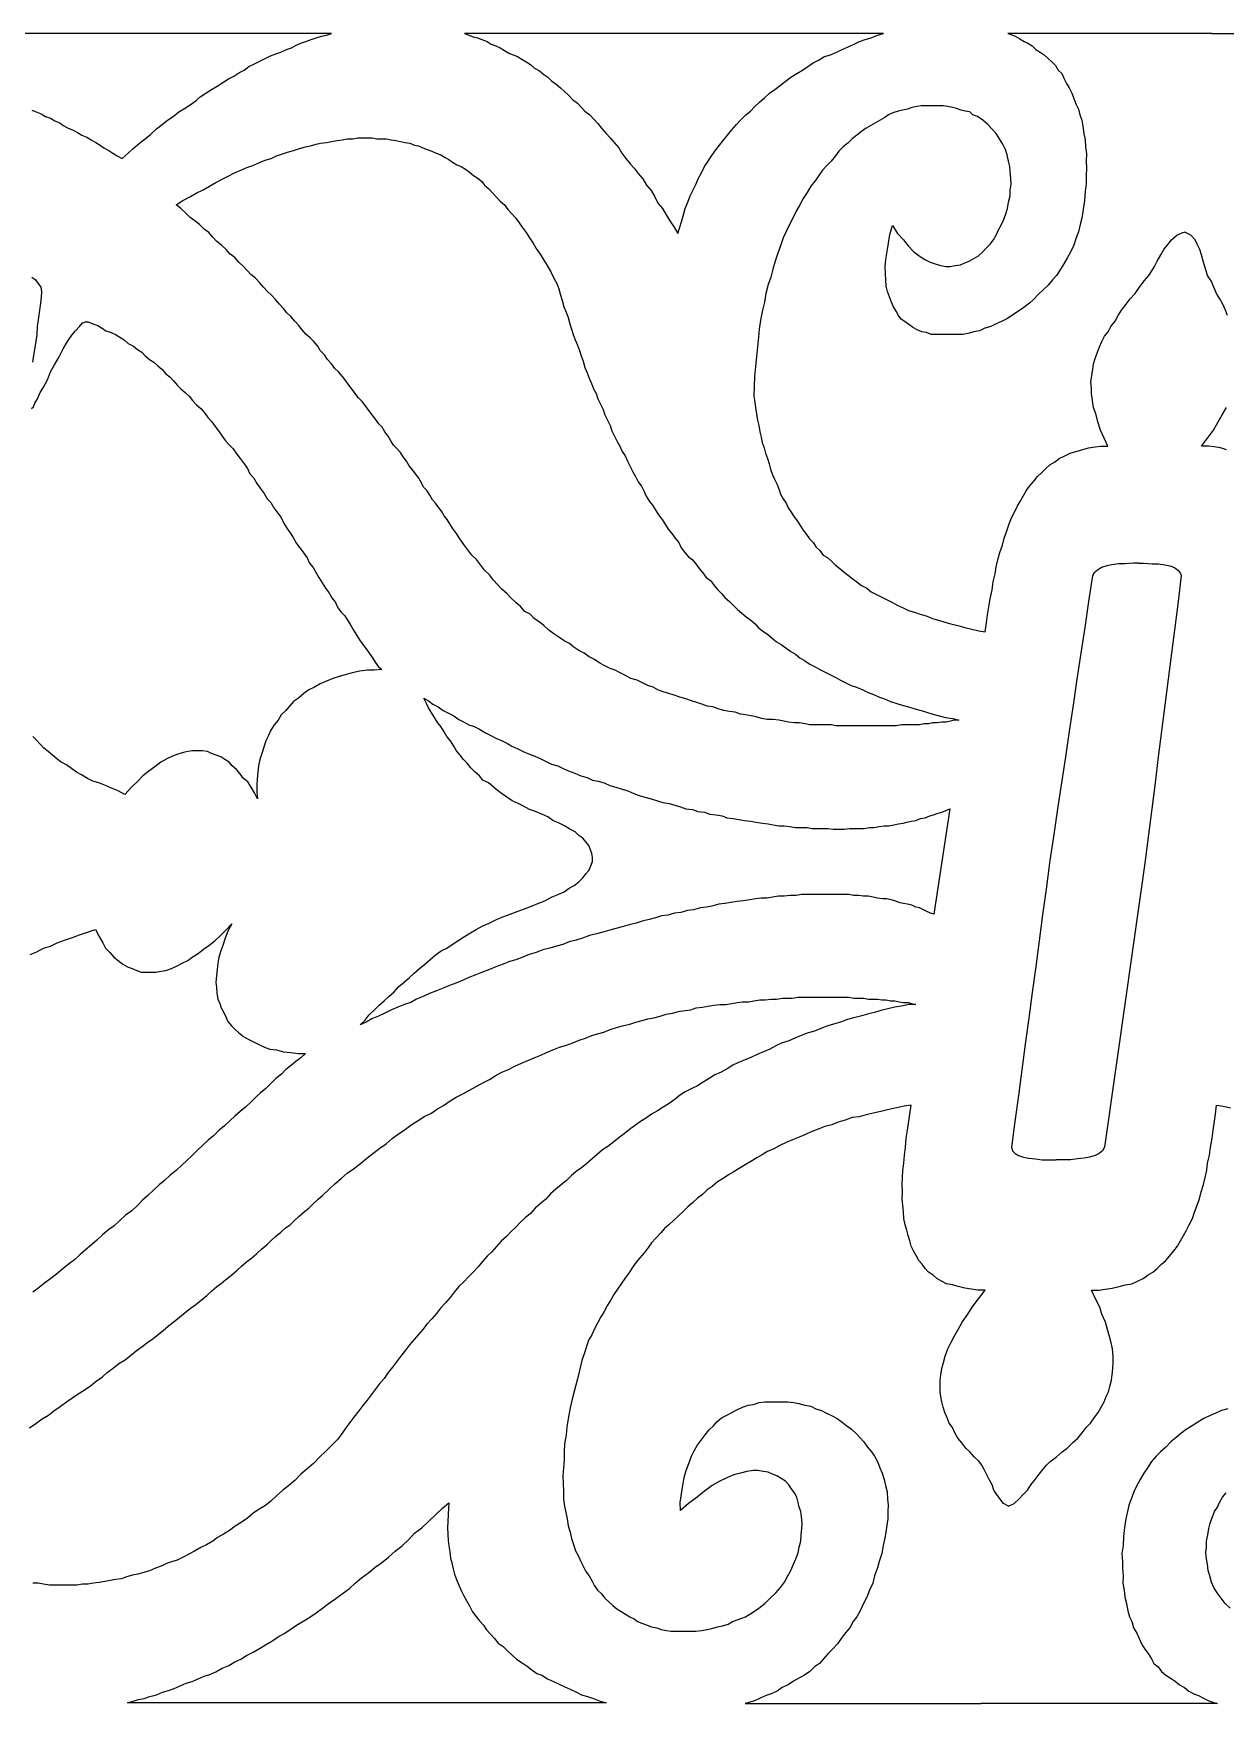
# Model space of a CAD drawing. Extents: x -550 to 550, y -550 to 550.
# Drawn here: x -100.3 to -57.5, y -480 to -420 of the extents above; entities that cross this region are included whole.
import ezdxf

# ---------------------------------------------------------------- set-up
doc = ezdxf.new("R2010")
doc.units = 0
doc.layers.add('LAYER_1', color=18, linetype='CONTINUOUS')

msp = doc.modelspace()

# ---------------------------------------------------------------- linework, layer by layer
at = {"layer": 'LAYER_1'}
for points in [[(-100.367, -422.759), (-100.209, -422.823), (-100.026, -422.888), (-99.875, -422.984), (-99.692, -423.048), (-99.541, -423.144), (-99.357, -423.209), (-99.231, -423.305), (-99.055, -423.401), (-98.896, -423.465), (-98.72, -423.562), (-98.569, -423.658), (-98.385, -423.722), (-98.233, -423.818), (-98.057, -423.915), (-97.905, -424.011), (-97.778, -424.107), (-97.601, -424.203), (-97.449, -424.3), (-97.297, -424.396), (-97.12, -424.492), (-96.902, -424.3), (-96.716, -424.139), (-96.498, -423.947), (-96.288, -423.786), (-96.102, -423.626), (-95.885, -423.433), (-95.675, -423.273), (-95.49, -423.112), (-95.287, -422.984), (-95.077, -422.823), (-94.875, -422.695), (-94.673, -422.567), (-94.463, -422.406), (-94.311, -422.278), (-94.109, -422.15), (-93.907, -422.021), (-93.706, -421.893), (-93.504, -421.764), (-93.302, -421.636), (-93.108, -421.54), (-92.931, -421.411), (-92.737, -421.315), (-92.561, -421.187), (-92.367, -421.091), (-92.173, -420.994), (-91.979, -420.898), (-91.785, -420.802), (-91.599, -420.738), (-91.412, -420.673), (-91.219, -420.577), (-91.032, -420.513), (-90.863, -420.417), (-90.702, -420.353), (-90.515, -420.288), (-90.329, -420.224), (-90.143, -420.16), (-89.957, -420.096), (-89.777, -420.064), (-89.591, -420), (-90.45, -420), (-91.309, -420), (-92.168, -420), (-93.027, -420), (-93.885, -420), (-94.744, -420), (-95.603, -420), (-96.462, -420), (-97.321, -420), (-98.179, -420), (-99.038, -420), (-99.897, -420), (-100.756, -420)], [(-57.976, -420), (-58.789, -420), (-59.602, -420), (-60.416, -420), (-61.229, -420), (-62.043, -420), (-62.856, -420), (-63.67, -420), (-64.483, -420), (-65.296, -420), (-65.218, -420.032), (-65.03, -420.096), (-64.873, -420.192), (-64.715, -420.288), (-64.577, -420.353), (-64.42, -420.449), (-64.291, -420.577), (-64.133, -420.673), (-64, -420.77), (-63.847, -420.898), (-63.718, -421.026), (-63.589, -421.155), (-63.49, -421.315), (-63.361, -421.444), (-63.286, -421.604), (-63.192, -421.797), (-63.092, -421.957), (-62.997, -422.15), (-62.927, -422.342), (-62.856, -422.535), (-62.761, -422.727), (-62.715, -422.92), (-62.645, -423.112), (-62.603, -423.337), (-62.567, -423.594), (-62.525, -423.818), (-62.514, -424.075), (-62.477, -424.332), (-62.49, -424.588), (-62.478, -424.845), (-62.491, -425.102), (-62.483, -425.391), (-62.525, -425.679), (-62.548, -426), (-62.595, -426.321), (-62.642, -426.642), (-62.7, -426.867), (-62.763, -427.124), (-62.846, -427.348), (-62.934, -427.605), (-63.042, -427.829), (-63.15, -428.054), (-63.284, -428.279), (-63.413, -428.471), (-63.547, -428.696), (-63.696, -428.856), (-63.851, -429.049), (-64.025, -429.209), (-64.2, -429.37), (-64.38, -429.562), (-64.525, -429.691), (-64.726, -429.851), (-64.922, -429.98), (-65.118, -430.108), (-65.314, -430.236), (-65.505, -430.333), (-65.722, -430.429), (-65.913, -430.525), (-66.125, -430.589), (-66.316, -430.686), (-66.523, -430.718), (-66.735, -430.782), (-66.917, -430.814), (-67.119, -430.814), (-67.321, -430.814), (-67.523, -430.814), (-67.7, -430.814), (-67.877, -430.814), (-68.054, -430.814), (-68.22, -430.75), (-68.392, -430.718), (-68.559, -430.653), (-68.72, -430.557), (-68.856, -430.461), (-68.992, -430.365), (-69.128, -430.268), (-69.233, -430.14), (-69.308, -429.98), (-69.409, -429.819), (-69.483, -429.659), (-69.553, -429.466), (-69.622, -429.274), (-69.667, -429.081), (-69.681, -428.856), (-69.694, -428.632), (-69.703, -428.375), (-69.686, -428.118), (-69.639, -427.829), (-69.592, -427.541), (-69.54, -427.22), (-69.438, -426.899), (-69.259, -427.188), (-69.045, -427.412), (-68.881, -427.637), (-68.686, -427.829), (-68.486, -427.99), (-68.28, -428.118), (-68.095, -428.215), (-67.904, -428.279), (-67.714, -428.343), (-67.518, -428.375), (-67.367, -428.375), (-67.186, -428.343), (-67.005, -428.311), (-66.845, -428.247), (-66.684, -428.182), (-66.518, -428.086), (-66.353, -427.99), (-66.207, -427.862), (-66.087, -427.733), (-65.937, -427.573), (-65.812, -427.412), (-65.707, -427.22), (-65.633, -427.059), (-65.528, -426.867), (-65.453, -426.706), (-65.369, -426.482), (-65.314, -426.289), (-65.28, -426.065), (-65.221, -425.84), (-65.211, -425.615), (-65.182, -425.423), (-65.197, -425.198), (-65.212, -424.973), (-65.233, -424.781), (-65.278, -424.588), (-65.318, -424.364), (-65.388, -424.171), (-65.482, -423.979), (-65.602, -423.786), (-65.721, -423.594), (-65.87, -423.433), (-66.019, -423.273), (-66.192, -423.112), (-66.395, -422.984), (-66.559, -422.92), (-66.667, -422.823), (-66.836, -422.791), (-66.98, -422.759), (-67.143, -422.695), (-67.286, -422.663), (-67.455, -422.631), (-67.623, -422.599), (-67.772, -422.599), (-67.945, -422.599), (-68.094, -422.599), (-68.243, -422.599), (-68.416, -422.599), (-68.57, -422.631), (-68.749, -422.663), (-68.908, -422.727), (-69.086, -422.759), (-69.24, -422.791), (-69.425, -422.856), (-69.584, -422.92), (-69.724, -423.016), (-69.888, -423.112), (-70.053, -423.209), (-70.218, -423.305), (-70.383, -423.401), (-70.553, -423.529), (-70.724, -423.658), (-70.894, -423.786), (-71.045, -423.947), (-71.216, -424.075), (-71.367, -424.235), (-71.494, -424.396), (-71.651, -424.588), (-71.802, -424.749), (-71.954, -424.909), (-72.086, -425.102), (-72.219, -425.294), (-72.376, -425.487), (-72.514, -425.712), (-72.652, -425.936), (-72.766, -426.161), (-72.904, -426.385), (-73.023, -426.642), (-73.131, -426.835), (-73.25, -427.091), (-73.369, -427.348), (-73.469, -427.637), (-73.563, -427.894), (-73.663, -428.182), (-73.738, -428.471), (-73.813, -428.76), (-73.907, -429.017), (-73.988, -429.338), (-74.043, -429.659), (-74.118, -429.947), (-74.179, -430.3), (-74.234, -430.621), (-74.259, -430.91), (-74.294, -431.263), (-74.33, -431.616), (-74.365, -431.969), (-74.401, -432.322), (-74.411, -432.675), (-74.421, -433.028), (-74.383, -433.253), (-74.365, -433.445), (-74.327, -433.67), (-74.29, -433.895), (-74.246, -434.087), (-74.208, -434.312), (-74.165, -434.504), (-74.121, -434.697), (-74.052, -434.889), (-74.008, -435.082), (-73.939, -435.274), (-73.869, -435.467), (-73.826, -435.659), (-73.756, -435.852), (-73.681, -436.012), (-73.585, -436.205), (-73.516, -436.398), (-73.466, -436.558), (-73.365, -436.718), (-73.264, -436.879), (-73.188, -437.039), (-73.087, -437.2), (-72.985, -437.36), (-72.858, -437.521), (-72.757, -437.681), (-72.655, -437.842), (-72.528, -438.002), (-72.426, -438.163), (-72.293, -438.291), (-72.191, -438.451), (-72.057, -438.58), (-71.93, -438.74), (-71.765, -438.836), (-71.632, -438.965), (-71.498, -439.093), (-71.339, -439.221), (-71.179, -439.35), (-71.02, -439.478), (-70.86, -439.607), (-70.721, -439.703), (-70.561, -439.831), (-70.37, -439.927), (-70.21, -440.056), (-70.019, -440.152), (-69.828, -440.248), (-69.637, -440.345), (-69.445, -440.441), (-69.28, -440.537), (-69.062, -440.633), (-68.871, -440.73), (-68.648, -440.794), (-68.451, -440.858), (-68.228, -440.922), (-68.011, -441.019), (-67.788, -441.083), (-67.565, -441.147), (-67.342, -441.211), (-67.093, -441.275), (-66.844, -441.339), (-66.595, -441.404), (-66.346, -441.468), (-66.118, -441.5), (-66.07, -441.179), (-66.026, -440.89), (-65.983, -440.601), (-65.94, -440.313), (-65.866, -439.992), (-65.823, -439.703), (-65.754, -439.414), (-65.715, -439.157), (-65.646, -438.868), (-65.587, -438.644), (-65.497, -438.387), (-65.433, -438.13), (-65.348, -437.906), (-65.259, -437.649), (-65.174, -437.424), (-65.064, -437.2), (-64.953, -436.975), (-64.853, -436.815), (-64.747, -436.622), (-64.642, -436.43), (-64.516, -436.269), (-64.359, -436.077), (-64.234, -435.916), (-64.087, -435.788), (-63.936, -435.627), (-63.789, -435.499), (-63.622, -435.403), (-63.45, -435.274), (-63.257, -435.178), (-63.065, -435.082), (-62.851, -435.018), (-62.638, -434.954), (-62.399, -434.889), (-62.165, -434.857), (-61.957, -434.825), (-61.702, -434.825), (-61.839, -434.536), (-61.976, -434.248), (-62.062, -433.959), (-62.127, -433.702), (-62.218, -433.445), (-62.257, -433.189), (-62.296, -432.932), (-62.294, -432.739), (-62.312, -432.515), (-62.28, -432.29), (-62.248, -432.065), (-62.22, -431.873), (-62.167, -431.68), (-62.084, -431.456), (-62.006, -431.263), (-61.927, -431.071), (-61.824, -430.878), (-61.7, -430.718), (-61.597, -430.525), (-61.443, -430.333), (-61.34, -430.14), (-61.211, -429.947), (-61.053, -429.723), (-60.9, -429.53), (-60.722, -429.338), (-60.564, -429.113), (-60.407, -428.888), (-60.229, -428.696), (-60.131, -428.535), (-60.033, -428.375), (-59.931, -428.182), (-59.799, -427.958), (-59.697, -427.765), (-59.545, -427.573), (-59.422, -427.412), (-59.224, -427.252), (-59.011, -427.156), (-58.96, -427.136)], [(-57.974, -420), (-57.16, -420)], [(-57.409, -430.14), (-57.484, -429.947), (-57.58, -429.723), (-57.68, -429.53), (-57.805, -429.338), (-57.901, -429.113), (-57.996, -428.888), (-58.121, -428.696), (-58.175, -428.535), (-58.228, -428.375), (-58.277, -428.182), (-58.347, -427.958), (-58.396, -427.765), (-58.495, -427.573), (-58.573, -427.412), (-58.727, -427.252), (-58.914, -427.156), (-58.959, -427.136)], [(-100.359, -428.76), (-100.231, -428.856), (-100.135, -428.985), (-100.039, -429.113), (-100.029, -429.177), (-100.009, -429.306), (-100.021, -429.466), (-100.048, -429.691), (-100.082, -429.947), (-100.117, -430.204), (-100.166, -430.525), (-100.183, -430.814), (-100.232, -431.135), (-100.289, -431.488), (-100.338, -431.809)], [(-100.37, -433.477), (-100.305, -433.413), (-100.249, -433.285), (-100.162, -433.124), (-100.059, -432.9), (-99.938, -432.707), (-99.803, -432.45), (-99.686, -432.162), (-99.55, -431.905), (-99.383, -431.616), (-99.24, -431.327), (-99.08, -431.071), (-98.927, -430.846), (-98.79, -430.686), (-98.652, -430.525), (-98.547, -430.397), (-98.438, -430.365), (-98.337, -430.365), (-98.176, -430.429), (-97.988, -430.493), (-97.833, -430.589), (-97.704, -430.686), (-97.516, -430.75), (-97.354, -430.814), (-97.199, -430.91), (-97.044, -431.006), (-96.896, -431.135), (-96.715, -431.231), (-96.567, -431.359), (-96.411, -431.456), (-96.288, -431.584), (-96.14, -431.712), (-95.984, -431.809), (-95.835, -431.937), (-95.686, -432.065), (-95.544, -432.226), (-95.395, -432.354), (-95.271, -432.483), (-95.129, -432.643), (-95.005, -432.771), (-94.856, -432.9), (-94.706, -433.028), (-94.589, -433.189), (-94.446, -433.349), (-94.296, -433.477), (-94.153, -433.638), (-94.035, -433.798), (-93.892, -433.959), (-93.774, -434.119), (-93.656, -434.28), (-93.519, -434.472), (-93.401, -434.633), (-93.257, -434.793), (-93.131, -434.921), (-92.994, -435.114), (-92.875, -435.274), (-92.737, -435.467), (-92.618, -435.627), (-92.531, -435.82), (-92.387, -435.98), (-92.274, -436.173), (-92.155, -436.333), (-92.016, -436.526), (-91.903, -436.718), (-91.776, -436.847), (-91.663, -437.039), (-91.524, -437.232), (-91.404, -437.392), (-91.316, -437.585), (-91.202, -437.777), (-91.081, -437.938), (-90.967, -438.13), (-90.853, -438.323), (-90.732, -438.483), (-90.592, -438.676), (-90.47, -438.836), (-90.381, -439.029), (-90.26, -439.189), (-90.145, -439.382), (-90.049, -439.542), (-89.934, -439.735), (-89.818, -439.927), (-89.696, -440.088), (-89.581, -440.28), (-89.458, -440.441), (-89.368, -440.633), (-89.246, -440.794), (-89.117, -440.922), (-89, -441.115), (-88.903, -441.275), (-88.806, -441.436), (-88.69, -441.628), (-88.592, -441.789), (-88.469, -441.949), (-88.346, -442.11), (-88.248, -442.27), (-88.124, -442.431), (-88.027, -442.591), (-87.903, -442.751), (-87.792, -442.848), (-88.058, -442.88), (-88.318, -442.88), (-88.584, -442.912), (-88.856, -442.976), (-89.103, -443.04), (-89.324, -443.104), (-89.545, -443.169), (-89.772, -443.265), (-89.999, -443.361), (-90.207, -443.489), (-90.409, -443.586), (-90.591, -443.714), (-90.78, -443.875), (-90.963, -444.003), (-91.1, -444.163), (-91.237, -444.324), (-91.4, -444.484), (-91.518, -444.677), (-91.655, -444.837), (-91.773, -445.03), (-91.865, -445.222), (-91.957, -445.415), (-92.03, -445.64), (-92.102, -445.864), (-92.175, -446.089), (-92.221, -446.313), (-92.241, -446.538), (-92.268, -446.795), (-92.282, -446.987), (-92.282, -447.244), (-92.257, -447.501), (-92.368, -447.276), (-92.485, -447.084), (-92.603, -446.891), (-92.759, -446.763), (-92.883, -446.602), (-93.007, -446.442), (-93.163, -446.313), (-93.267, -446.185), (-93.43, -446.089), (-93.567, -445.992), (-93.736, -445.928), (-93.906, -445.864), (-94.049, -445.8), (-94.225, -445.768), (-94.408, -445.768), (-94.591, -445.768), (-94.755, -445.8), (-94.919, -445.832), (-95.115, -445.896), (-95.312, -445.96), (-95.516, -446.057), (-95.726, -446.185), (-95.944, -446.345), (-96.162, -446.506), (-96.379, -446.666), (-96.552, -446.859), (-96.784, -447.084), (-97.023, -447.34), (-97.258, -447.212), (-97.499, -447.116), (-97.714, -447.019), (-97.955, -446.923), (-98.176, -446.859), (-98.365, -446.763), (-98.572, -446.634), (-98.76, -446.538), (-98.941, -446.41), (-99.122, -446.281), (-99.31, -446.185), (-99.465, -446.057), (-99.619, -445.928), (-99.773, -445.8), (-99.928, -445.672), (-100.056, -445.543), (-100.202, -445.383), (-100.33, -445.254)], [(-57.439, -434.954), (-57.66, -434.889), (-57.885, -434.857), (-58.085, -434.825), (-58.34, -434.825), (-58.123, -434.536), (-57.906, -434.248), (-57.74, -433.959), (-57.604, -433.702), (-57.443, -433.445)], [(-60.602, -439.029), (-60.78, -439.029), (-61.093, -439.061), (-61.325, -439.061), (-61.561, -439.093), (-61.746, -439.125), (-61.935, -439.189), (-62.077, -439.286), (-62.194, -439.382), (-62.259, -439.478), (-62.398, -440.409), (-62.537, -441.339), (-62.676, -442.27), (-62.815, -443.201), (-62.954, -444.131), (-63.093, -445.062), (-63.232, -445.992), (-63.371, -446.923), (-63.51, -447.854), (-63.649, -448.784), (-63.788, -449.715), (-63.802, -449.811), (-63.926, -450.739), (-64.051, -451.667), (-64.175, -452.594), (-64.299, -453.522), (-64.424, -454.45), (-64.548, -455.377), (-64.672, -456.305), (-64.796, -457.233), (-64.92, -458.16), (-65.044, -459.088), (-65.169, -460.016), (-65.133, -460.144), (-65.038, -460.241), (-64.913, -460.305), (-64.733, -460.369), (-64.548, -460.401), (-64.31, -460.433), (-64.071, -460.465), (-63.747, -460.465), (-63.561, -460.465)], [(-60.6, -439.029), (-60.423, -439.029), (-60.118, -439.061), (-59.887, -439.061), (-59.659, -439.093), (-59.483, -439.125), (-59.312, -439.189), (-59.196, -439.286), (-59.106, -439.382), (-59.067, -439.478), (-59.185, -440.409), (-59.303, -441.339), (-59.421, -442.27), (-59.539, -443.201), (-59.657, -444.131), (-59.775, -445.062), (-59.893, -445.992), (-60.011, -446.923), (-60.129, -447.854), (-60.246, -448.784), (-60.364, -449.715), (-60.377, -449.811), (-60.509, -450.739), (-60.64, -451.667), (-60.772, -452.594), (-60.904, -453.522), (-61.036, -454.45), (-61.168, -455.377), (-61.3, -456.305), (-61.432, -457.233), (-61.564, -458.16), (-61.696, -459.088), (-61.828, -460.016), (-61.899, -460.144), (-62.02, -460.241), (-62.163, -460.305), (-62.361, -460.369), (-62.554, -460.401), (-62.802, -460.433), (-63.049, -460.465), (-63.373, -460.465), (-63.559, -460.465)], [(-100.421, -453.084), (-100.187, -452.988), (-99.946, -452.86), (-99.693, -452.796), (-99.452, -452.667), (-99.192, -452.571), (-98.906, -452.475), (-98.646, -452.378), (-98.36, -452.282), (-98.074, -452.186), (-97.944, -452.443), (-97.807, -452.667), (-97.716, -452.86), (-97.565, -453.02), (-97.413, -453.181), (-97.255, -453.309), (-97.096, -453.437), (-96.931, -453.534), (-96.758, -453.598), (-96.586, -453.662), (-96.44, -453.726), (-96.28, -453.726), (-96.094, -453.726), (-95.908, -453.726), (-95.715, -453.694), (-95.548, -453.662), (-95.349, -453.598), (-95.142, -453.502), (-94.962, -453.405), (-94.756, -453.309), (-94.597, -453.181), (-94.384, -453.052), (-94.191, -452.892), (-94.005, -452.764), (-93.786, -452.603), (-93.587, -452.411), (-93.388, -452.218), (-93.183, -451.993), (-93.315, -452.25), (-93.421, -452.507), (-93.501, -452.764), (-93.567, -452.956), (-93.64, -453.181), (-93.686, -453.405), (-93.706, -453.63), (-93.726, -453.855), (-93.746, -454.079), (-93.732, -454.272), (-93.719, -454.464), (-93.685, -454.689), (-93.612, -454.849), (-93.565, -455.01), (-93.464, -455.17), (-93.39, -455.331), (-93.316, -455.491), (-93.189, -455.652), (-93.055, -455.78), (-92.921, -455.908), (-92.76, -456.037), (-92.592, -456.133), (-92.398, -456.229), (-92.203, -456.326), (-92.008, -456.422), (-91.807, -456.486), (-91.573, -456.518), (-91.318, -456.582), (-91.057, -456.614), (-90.795, -456.646), (-90.528, -456.646), (-90.693, -456.807), (-90.88, -456.935), (-91.039, -457.064), (-91.232, -457.224), (-91.398, -457.384), (-91.591, -457.545), (-91.791, -457.737), (-91.957, -457.898), (-92.15, -458.058), (-92.317, -458.219), (-92.484, -458.379), (-92.684, -458.572), (-92.878, -458.732), (-93.072, -458.893), (-93.239, -459.053), (-93.439, -459.246), (-93.634, -459.406), (-93.834, -459.599), (-94.029, -459.759), (-94.23, -459.952), (-94.398, -460.112), (-94.599, -460.305), (-94.801, -460.497), (-94.969, -460.658), (-95.171, -460.85), (-95.393, -461.011), (-95.595, -461.203), (-95.791, -461.364), (-95.993, -461.556), (-96.196, -461.749), (-96.392, -461.909), (-96.567, -462.102), (-96.77, -462.294), (-96.993, -462.455), (-97.197, -462.647), (-97.4, -462.84), (-97.59, -462.968), (-97.82, -463.161), (-98.024, -463.353), (-98.221, -463.514), (-98.452, -463.706), (-98.622, -463.867), (-98.826, -464.059), (-99.051, -464.22), (-99.249, -464.38), (-99.48, -464.573), (-99.678, -464.733), (-99.904, -464.894), (-100.102, -465.054), (-100.327, -465.214)], [(-100.442, -470.092), (-100.215, -469.932), (-99.988, -469.771), (-99.768, -469.643), (-99.568, -469.482), (-99.342, -469.322), (-99.115, -469.162), (-98.889, -469.001), (-98.697, -468.873), (-98.478, -468.744), (-98.251, -468.584), (-98.053, -468.423), (-97.827, -468.263), (-97.656, -468.103), (-97.431, -467.942), (-97.233, -467.782), (-97.014, -467.653), (-96.817, -467.493), (-96.619, -467.332), (-96.394, -467.172), (-96.197, -467.012), (-96.006, -466.883), (-95.809, -466.723), (-95.646, -466.594), (-95.449, -466.434), (-95.252, -466.273), (-95.055, -466.113), (-94.858, -465.953), (-94.662, -465.792), (-94.472, -465.664), (-94.276, -465.503), (-94.08, -465.343), (-93.911, -465.182), (-93.715, -465.022), (-93.553, -464.894), (-93.391, -464.765), (-93.195, -464.605), (-92.999, -464.444), (-92.831, -464.284), (-92.636, -464.123), (-92.474, -463.995), (-92.279, -463.835), (-92.111, -463.674), (-91.916, -463.514), (-91.749, -463.353), (-91.614, -463.225), (-91.42, -463.064), (-91.252, -462.904), (-91.098, -462.808), (-90.931, -462.647), (-90.764, -462.487), (-90.569, -462.326), (-90.409, -462.198), (-90.242, -462.038), (-90.075, -461.877), (-89.915, -461.749), (-89.682, -461.524), (-89.482, -461.332), (-89.255, -461.139), (-89.029, -460.947), (-88.809, -460.786), (-88.556, -460.594), (-88.33, -460.401), (-88.11, -460.241), (-87.857, -460.048), (-87.638, -459.888), (-87.413, -459.695), (-87.193, -459.535), (-86.947, -459.374), (-86.729, -459.214), (-86.483, -459.053), (-86.238, -458.893), (-86.031, -458.796), (-85.786, -458.636), (-85.574, -458.508), (-85.329, -458.347), (-85.117, -458.219), (-84.878, -458.09), (-84.64, -457.962), (-84.401, -457.834), (-84.163, -457.705), (-83.925, -457.577), (-83.713, -457.449), (-83.475, -457.32), (-83.243, -457.224), (-83.005, -457.096), (-82.774, -456.999), (-82.542, -456.903), (-82.31, -456.807), (-82.079, -456.711), (-81.874, -456.614), (-81.643, -456.518), (-81.411, -456.422), (-81.186, -456.358), (-80.928, -456.261), (-80.697, -456.165), (-80.472, -456.101), (-80.241, -456.005), (-80.042, -455.94), (-79.817, -455.876), (-79.587, -455.78), (-79.362, -455.716), (-79.137, -455.652), (-78.885, -455.587), (-78.66, -455.523), (-78.436, -455.459), (-78.238, -455.395), (-78.019, -455.363), (-77.794, -455.299), (-77.57, -455.234), (-77.351, -455.202), (-77.126, -455.138), (-76.907, -455.106), (-76.688, -455.074), (-76.491, -455.01), (-76.272, -454.978), (-76.08, -454.946), (-75.861, -454.914), (-75.643, -454.881), (-75.429, -454.881), (-75.211, -454.849), (-75.019, -454.817), (-74.827, -454.785), (-74.613, -454.785), (-74.421, -454.753), (-74.203, -454.721), (-74.016, -454.721), (-73.798, -454.689), (-73.611, -454.689), (-73.393, -454.657), (-73.233, -454.657), (-73.046, -454.657), (-72.828, -454.625), (-72.641, -454.625), (-72.455, -454.625), (-72.268, -454.625), (-72.081, -454.625), (-71.895, -454.625), (-71.708, -454.625), (-71.548, -454.625), (-71.362, -454.625), (-71.175, -454.625), (-71.015, -454.625), (-70.834, -454.657), (-70.647, -454.657), (-70.487, -454.657), (-70.305, -454.689), (-70.145, -454.689), (-69.986, -454.689), (-69.831, -454.721), (-69.671, -454.721), (-69.515, -454.753), (-69.356, -454.753), (-69.2, -454.785), (-69.045, -454.817), (-68.885, -454.817), (-68.757, -454.849), (-68.602, -454.881), (-68.842, -454.881), (-69.118, -454.946), (-69.363, -454.978), (-69.613, -455.042), (-69.863, -455.106), (-70.086, -455.17), (-70.336, -455.234), (-70.587, -455.299), (-70.837, -455.363), (-71.06, -455.427), (-71.316, -455.523), (-71.566, -455.587), (-71.763, -455.652), (-72.019, -455.748), (-72.248, -455.844), (-72.472, -455.908), (-72.728, -456.005), (-72.957, -456.101), (-73.187, -456.197), (-73.411, -456.261), (-73.614, -456.358), (-73.848, -456.486), (-74.078, -456.582), (-74.308, -456.679), (-74.511, -456.775), (-74.741, -456.871), (-74.971, -456.967), (-75.175, -457.064), (-75.383, -457.192), (-75.592, -457.32), (-75.823, -457.417), (-76.032, -457.545), (-76.241, -457.673), (-76.45, -457.802), (-76.654, -457.898), (-76.891, -458.026), (-77.1, -458.155), (-77.256, -458.283), (-77.471, -458.443), (-77.681, -458.572), (-77.891, -458.7), (-78.101, -458.829), (-78.285, -458.957), (-78.495, -459.085), (-78.711, -459.246), (-78.894, -459.374), (-79.084, -459.535), (-79.267, -459.663), (-79.457, -459.823), (-79.673, -459.984), (-79.858, -460.112), (-80.047, -460.273), (-80.237, -460.433), (-80.427, -460.594), (-80.617, -460.754), (-80.802, -460.882), (-80.992, -461.043), (-81.155, -461.203), (-81.346, -461.364), (-81.537, -461.524), (-81.727, -461.685), (-81.897, -461.877), (-82.088, -462.038), (-82.279, -462.198), (-82.449, -462.391), (-82.64, -462.551), (-82.805, -462.711), (-83.002, -462.904), (-83.133, -463.032), (-83.304, -463.225), (-83.496, -463.385), (-83.666, -463.578), (-83.837, -463.77), (-84.002, -463.931), (-84.173, -464.123), (-84.344, -464.316), (-84.515, -464.509), (-84.68, -464.669), (-84.852, -464.861), (-85.017, -465.022), (-85.189, -465.214), (-85.333, -465.407), (-85.505, -465.6), (-85.677, -465.792), (-85.822, -465.985), (-85.994, -466.177), (-86.166, -466.37), (-86.311, -466.562), (-86.484, -466.755), (-86.623, -466.915), (-86.796, -467.108), (-86.941, -467.3), (-87.12, -467.525), (-87.265, -467.717), (-87.411, -467.91), (-87.557, -468.103), (-87.708, -468.327), (-87.882, -468.52), (-88.028, -468.712), (-88.174, -468.905), (-88.32, -469.097), (-88.467, -469.29), (-88.613, -469.482), (-88.793, -469.707), (-88.94, -469.9), (-89.086, -470.092), (-89.239, -470.317), (-89.386, -470.509), (-89.594, -470.734), (-89.797, -470.927), (-90.033, -471.151), (-90.242, -471.376), (-90.472, -471.568), (-90.703, -471.761), (-90.912, -471.986), (-91.143, -472.178), (-91.34, -472.338), (-91.571, -472.531), (-91.775, -472.724), (-91.972, -472.884), (-92.191, -473.012), (-92.417, -473.173), (-92.615, -473.333), (-92.84, -473.494), (-93.06, -473.622), (-93.258, -473.783), (-93.478, -473.911), (-93.698, -474.039), (-93.862, -474.168), (-94.082, -474.296), (-94.296, -474.392), (-94.516, -474.521), (-94.702, -474.617), (-94.923, -474.745), (-95.137, -474.842), (-95.345, -474.906), (-95.525, -474.97), (-95.711, -475.066), (-95.919, -475.13), (-96.134, -475.227), (-96.342, -475.291), (-96.55, -475.355), (-96.751, -475.387), (-96.959, -475.451), (-97.14, -475.515), (-97.342, -475.547), (-97.543, -475.58), (-97.745, -475.612), (-97.947, -475.644), (-98.149, -475.676), (-98.351, -475.708), (-98.546, -475.708), (-98.748, -475.74), (-98.943, -475.74), (-99.138, -475.74), (-99.333, -475.74), (-99.529, -475.74), (-99.724, -475.74), (-99.94, -475.708), (-100.129, -475.676), (-100.324, -475.676)], [(-65.279, -472.909), (-65.459, -472.813), (-65.576, -472.652), (-65.692, -472.492), (-65.808, -472.331), (-65.864, -472.139), (-65.976, -471.946), (-66.06, -471.754), (-66.148, -471.593), (-66.236, -471.433), (-66.328, -471.305), (-66.499, -471.144), (-66.665, -470.952), (-66.813, -470.823), (-66.951, -470.631), (-67.094, -470.47), (-67.204, -470.278), (-67.287, -470.085), (-67.402, -469.925), (-67.484, -469.732), (-67.566, -469.54), (-67.621, -469.347), (-67.676, -469.154), (-67.703, -468.962), (-67.735, -468.801), (-67.735, -468.609), (-67.73, -468.384), (-67.702, -468.192), (-67.67, -467.967), (-67.61, -467.742), (-67.55, -467.518), (-67.458, -467.261), (-67.343, -467.037), (-67.229, -466.812), (-67.082, -466.555), (-66.936, -466.298), (-66.731, -466.01), (-66.585, -465.753), (-66.352, -465.464), (-66.116, -465.143), (-66.389, -465.143), (-66.602, -465.111), (-66.843, -465.079), (-67.079, -465.015), (-67.288, -464.951), (-67.501, -464.919), (-67.678, -464.822), (-67.855, -464.726), (-67.999, -464.598), (-68.149, -464.501), (-68.266, -464.373), (-68.379, -464.213), (-68.496, -464.084), (-68.581, -463.924), (-68.688, -463.731), (-68.773, -463.571), (-68.826, -463.378), (-68.879, -463.186), (-68.932, -462.993), (-68.985, -462.801), (-69.033, -462.576), (-69.053, -462.351), (-69.069, -462.095), (-69.09, -461.87), (-69.078, -461.613), (-69.094, -461.357), (-69.083, -461.1), (-69.071, -460.843), (-69.033, -460.586), (-69.016, -460.298), (-68.973, -460.009), (-68.952, -459.688), (-68.909, -459.399), (-68.86, -459.078), (-68.822, -458.821), (-68.774, -458.501), (-69.021, -458.533), (-69.299, -458.597), (-69.578, -458.661), (-69.856, -458.725), (-70.135, -458.789), (-70.387, -458.854), (-70.639, -458.918), (-70.886, -458.95), (-71.143, -459.046), (-71.396, -459.11), (-71.626, -459.207), (-71.878, -459.271), (-72.109, -459.367), (-72.366, -459.463), (-72.57, -459.56), (-72.801, -459.656), (-73.032, -459.752), (-73.263, -459.848), (-73.494, -459.945), (-73.703, -460.073), (-73.934, -460.169), (-74.144, -460.298), (-74.322, -460.394), (-74.531, -460.522), (-74.741, -460.651), (-74.951, -460.779), (-75.161, -460.907), (-75.339, -461.004), (-75.522, -461.132), (-75.732, -461.26), (-75.921, -461.421), (-76.105, -461.549), (-76.266, -461.71), (-76.45, -461.838), (-76.612, -461.998), (-76.801, -462.159), (-76.963, -462.319), (-77.126, -462.48), (-77.315, -462.64), (-77.478, -462.801), (-77.635, -462.929), (-77.77, -463.089), (-77.939, -463.282), (-78.101, -463.442), (-78.21, -463.603), (-78.351, -463.795), (-78.52, -463.988), (-78.656, -464.148), (-78.797, -464.341), (-78.912, -464.534), (-79.053, -464.726), (-79.195, -464.919), (-79.304, -465.079), (-79.452, -465.304), (-79.566, -465.496), (-79.681, -465.689), (-79.802, -465.913), (-79.917, -466.106), (-80.037, -466.331), (-80.158, -466.555), (-80.246, -466.748), (-80.361, -466.94), (-80.482, -467.325), (-80.598, -467.678), (-80.686, -468.031), (-80.774, -468.384), (-80.863, -468.737), (-80.945, -469.058), (-81.028, -469.379), (-81.084, -469.7), (-81.145, -470.053), (-81.167, -470.342), (-81.222, -470.663), (-81.244, -470.952), (-81.239, -471.24), (-81.261, -471.529), (-81.283, -471.818), (-81.278, -472.107), (-81.267, -472.363), (-81.261, -472.652), (-81.222, -472.909), (-81.177, -473.134), (-81.132, -473.358), (-81.093, -473.615), (-81.02, -473.84), (-80.975, -474.064), (-80.903, -474.289), (-80.83, -474.514), (-80.723, -474.706), (-80.645, -474.899), (-80.56, -475.059), (-80.454, -475.252), (-80.342, -475.412), (-80.235, -475.605), (-80.15, -475.765), (-80.038, -475.925), (-79.892, -476.054), (-79.779, -476.214), (-79.633, -476.343), (-79.487, -476.471), (-79.341, -476.599), (-79.189, -476.696), (-79.037, -476.792), (-78.885, -476.888), (-78.728, -476.952), (-78.604, -477.049), (-78.447, -477.113), (-78.262, -477.177), (-78.104, -477.241), (-77.914, -477.273), (-77.756, -477.337), (-77.566, -477.37), (-77.403, -477.402), (-77.207, -477.402), (-77.039, -477.402), (-76.871, -477.402), (-76.675, -477.402), (-76.507, -477.402), (-76.306, -477.37), (-76.105, -477.337), (-75.932, -477.305), (-75.726, -477.241), (-75.553, -477.209), (-75.347, -477.145), (-75.192, -477.049), (-74.986, -476.984), (-74.719, -476.888), (-74.471, -476.728), (-74.25, -476.567), (-74.029, -476.407), (-73.832, -476.214), (-73.635, -476.022), (-73.465, -475.829), (-73.324, -475.637), (-73.206, -475.412), (-73.093, -475.219), (-73.002, -474.995), (-72.917, -474.802), (-72.827, -474.578), (-72.797, -474.385), (-72.735, -474.161), (-72.728, -473.936), (-72.694, -473.711), (-72.692, -473.519), (-72.713, -473.294), (-72.739, -473.102), (-72.798, -472.941), (-72.828, -472.781), (-72.882, -472.588), (-72.968, -472.428), (-73.082, -472.267), (-73.172, -472.139), (-73.291, -472.01), (-73.442, -471.914), (-73.593, -471.818), (-73.749, -471.754), (-73.905, -471.69), (-74.093, -471.658), (-74.282, -471.625), (-74.448, -471.625), (-74.674, -471.658), (-74.905, -471.722), (-75.137, -471.786), (-75.374, -471.882), (-75.643, -472.01), (-75.918, -472.171), (-76.198, -472.363), (-76.456, -472.588), (-76.77, -472.813), (-77.061, -473.069), (-77.069, -472.781), (-77.017, -472.46), (-76.97, -472.171), (-76.923, -471.882), (-76.853, -471.625), (-76.756, -471.369), (-76.659, -471.112), (-76.573, -470.919), (-76.459, -470.727), (-76.317, -470.534), (-76.176, -470.342), (-76.039, -470.181), (-75.876, -470.021), (-75.739, -469.86), (-75.581, -469.732), (-75.4, -469.636), (-75.22, -469.54), (-75.039, -469.443), (-74.831, -469.347), (-74.628, -469.283), (-74.431, -469.251), (-74.228, -469.187), (-74.03, -469.154), (-73.838, -469.154), (-73.645, -469.154), (-73.425, -469.154), (-73.205, -469.154), (-72.99, -469.187), (-72.802, -469.219), (-72.592, -469.283), (-72.377, -469.315), (-72.199, -469.411), (-71.989, -469.475), (-71.811, -469.572), (-71.605, -469.668), (-71.427, -469.764), (-71.254, -469.893), (-71.081, -470.021), (-70.907, -470.149), (-70.738, -470.31), (-70.62, -470.438), (-70.478, -470.599), (-70.341, -470.791), (-70.2, -470.952), (-70.085, -471.112), (-69.976, -471.305), (-69.899, -471.529), (-69.817, -471.722), (-69.739, -471.946), (-69.689, -472.171), (-69.639, -472.396), (-69.622, -472.652), (-69.599, -472.877), (-69.605, -473.102), (-69.615, -473.358), (-69.662, -473.679), (-69.709, -474), (-69.784, -474.321), (-69.827, -474.61), (-69.925, -474.899), (-69.986, -475.123), (-70.084, -475.412), (-70.15, -475.669), (-70.271, -475.925), (-70.365, -476.182), (-70.482, -476.407), (-70.604, -476.664), (-70.721, -476.888), (-70.857, -477.049), (-70.974, -477.273), (-71.143, -477.466), (-71.283, -477.658), (-71.424, -477.851), (-71.593, -478.043), (-71.757, -478.204), (-71.926, -478.396), (-72.063, -478.557), (-72.25, -478.685), (-72.415, -478.846), (-72.603, -478.974), (-72.786, -479.07), (-73.002, -479.199), (-73.19, -479.327), (-73.402, -479.423), (-73.59, -479.552), (-73.802, -479.648), (-73.98, -479.712), (-74.192, -479.808), (-74.404, -479.905), (-74.639, -479.969), (-74.74, -480), (-73.797, -480), (-72.855, -480), (-71.912, -480), (-70.97, -480), (-70.027, -480), (-69.085, -480), (-68.142, -480), (-67.2, -480), (-66.258, -480)], [(-65.277, -472.909), (-65.069, -472.813), (-64.909, -472.652), (-64.748, -472.492), (-64.588, -472.331), (-64.478, -472.139), (-64.314, -471.946), (-64.177, -471.754), (-64.045, -471.593), (-63.912, -471.433), (-63.784, -471.305), (-63.569, -471.144), (-63.35, -470.952), (-63.167, -470.823), (-62.976, -470.631), (-62.789, -470.47), (-62.625, -470.278), (-62.489, -470.085), (-62.33, -469.925), (-62.194, -469.732), (-62.059, -469.54), (-61.951, -469.347), (-61.843, -469.154), (-61.762, -468.962), (-61.686, -468.801), (-61.634, -468.609), (-61.577, -468.384), (-61.551, -468.192), (-61.522, -467.967), (-61.52, -467.742), (-61.517, -467.518), (-61.538, -467.261), (-61.591, -467.037), (-61.644, -466.812), (-61.719, -466.555), (-61.794, -466.298), (-61.92, -466.01), (-61.995, -465.753), (-62.148, -465.464), (-62.296, -465.143), (-62.023, -465.143), (-61.801, -465.111), (-61.551, -465.079), (-61.297, -465.015), (-61.071, -464.951), (-60.848, -464.919), (-60.645, -464.822), (-60.442, -464.726), (-60.262, -464.598), (-60.086, -464.501), (-59.933, -464.373), (-59.776, -464.213), (-59.624, -464.084), (-59.494, -463.924), (-59.333, -463.731), (-59.204, -463.571), (-59.098, -463.378), (-58.992, -463.186), (-58.886, -462.993), (-58.78, -462.801), (-58.67, -462.576), (-58.588, -462.351), (-58.501, -462.095), (-58.418, -461.87), (-58.359, -461.613), (-58.272, -461.357), (-58.213, -461.1), (-58.153, -460.843), (-58.121, -460.586), (-58.058, -460.298), (-58.021, -460.009), (-57.954, -459.688), (-57.917, -459.399), (-57.877, -459.078), (-57.844, -458.821), (-57.804, -458.501), (-57.566, -458.533), (-57.305, -458.597)], [(-57.391, -469.411), (-57.619, -469.475), (-57.823, -469.572), (-58.055, -469.668), (-58.26, -469.764), (-58.469, -469.893), (-58.678, -470.021), (-58.887, -470.149), (-59.1, -470.31), (-59.254, -470.438), (-59.44, -470.599), (-59.629, -470.791), (-59.816, -470.952), (-59.974, -471.112), (-60.137, -471.305), (-60.276, -471.529), (-60.411, -471.722), (-60.551, -471.946), (-60.662, -472.171), (-60.774, -472.396), (-60.863, -472.652), (-60.947, -472.877), (-61.004, -473.102), (-61.065, -473.358), (-61.106, -473.679), (-61.148, -474), (-61.161, -474.321), (-61.198, -474.61), (-61.18, -474.899), (-61.181, -475.123), (-61.162, -475.412), (-61.168, -475.669), (-61.117, -475.925), (-61.094, -476.182), (-61.039, -476.407), (-60.988, -476.664), (-60.933, -476.888), (-60.842, -477.049), (-60.786, -477.273), (-60.671, -477.466), (-60.583, -477.658), (-60.496, -477.851), (-60.38, -478.043), (-60.26, -478.204), (-60.144, -478.396), (-60.052, -478.557), (-59.9, -478.685), (-59.779, -478.846), (-59.627, -478.974), (-59.47, -479.07), (-59.29, -479.199), (-59.137, -479.327), (-58.952, -479.423), (-58.799, -479.552), (-58.614, -479.648), (-58.453, -479.712), (-58.268, -479.808), (-58.083, -479.905), (-57.865, -479.969), (-57.773, -480), (-58.716, -480), (-59.658, -480), (-60.601, -480), (-61.543, -480), (-62.486, -480), (-63.428, -480), (-64.371, -480), (-65.313, -480), (-66.256, -480)], [(-57.316, -476.567), (-57.492, -476.407), (-57.636, -476.214), (-57.78, -476.022), (-57.896, -475.829), (-57.984, -475.637), (-58.041, -475.412), (-58.101, -475.219), (-58.129, -474.995), (-58.161, -474.802), (-58.189, -474.578), (-58.166, -474.385), (-58.166, -474.161), (-58.111, -473.936), (-58.083, -473.711), (-58.032, -473.519), (-57.949, -473.294), (-57.869, -473.102), (-57.767, -472.941), (-57.692, -472.781), (-57.585, -472.588), (-57.455, -472.428)]]:
    msp.add_lwpolyline(points, dxfattribs=at)
for points in [[(-84.814, -420), (-84.655, -420.064), (-84.52, -420.128), (-84.354, -420.16), (-84.194, -420.224), (-84.01, -420.288), (-83.857, -420.385), (-83.697, -420.449), (-83.537, -420.513), (-83.384, -420.609), (-83.23, -420.706), (-83.07, -420.77), (-82.91, -420.834), (-82.756, -420.93), (-82.602, -421.026), (-82.448, -421.123), (-82.301, -421.251), (-82.122, -421.347), (-81.974, -421.476), (-81.819, -421.572), (-81.696, -421.7), (-81.523, -421.829), (-81.375, -421.957), (-81.226, -422.085), (-81.078, -422.214), (-80.935, -422.374), (-80.761, -422.503), (-80.619, -422.663), (-80.494, -422.791), (-80.321, -422.92), (-80.177, -423.08), (-80.034, -423.241), (-79.891, -423.401), (-79.728, -423.594), (-79.585, -423.754), (-79.441, -423.915), (-79.278, -424.107), (-79.165, -424.3), (-79.026, -424.492), (-78.863, -424.685), (-78.718, -424.845), (-78.58, -425.038), (-78.416, -425.23), (-78.283, -425.455), (-78.118, -425.647), (-77.985, -425.872), (-77.876, -426.097), (-77.711, -426.289), (-77.577, -426.514), (-77.424, -426.771), (-77.283, -426.963), (-77.149, -427.188), (-77.083, -426.963), (-77.023, -426.771), (-76.952, -426.514), (-76.886, -426.289), (-76.796, -426.065), (-76.706, -425.84), (-76.621, -425.647), (-76.506, -425.423), (-76.415, -425.198), (-76.306, -425.006), (-76.191, -424.781), (-76.088, -424.62), (-75.954, -424.428), (-75.82, -424.235), (-75.655, -424.011), (-75.527, -423.85), (-75.369, -423.658), (-75.21, -423.465), (-75.052, -423.273), (-74.9, -423.112), (-74.717, -422.92), (-74.545, -422.791), (-74.393, -422.631), (-74.216, -422.47), (-74.039, -422.31), (-73.863, -422.15), (-73.667, -422.021), (-73.466, -421.861), (-73.295, -421.732), (-73.094, -421.572), (-72.874, -421.444), (-72.679, -421.315), (-72.484, -421.187), (-72.289, -421.059), (-72.1, -420.962), (-71.881, -420.834), (-71.672, -420.77), (-71.459, -420.673), (-71.245, -420.577), (-71.031, -420.481), (-70.818, -420.385), (-70.629, -420.288), (-70.421, -420.224), (-70.214, -420.16), (-69.976, -420.064), (-69.77, -420), (-70.606, -420), (-71.441, -420), (-72.277, -420), (-73.113, -420), (-73.949, -420), (-74.785, -420), (-75.62, -420), (-76.456, -420), (-77.292, -420), (-78.128, -420), (-78.963, -420), (-79.799, -420), (-80.635, -420), (-81.471, -420), (-82.307, -420), (-83.143, -420), (-83.978, -420)], [(-81.498, -428.985), (-81.433, -429.177), (-81.375, -429.402), (-81.311, -429.594), (-81.253, -429.819), (-81.163, -430.012), (-81.099, -430.204), (-81.04, -430.429), (-80.975, -430.621), (-80.91, -430.814), (-80.846, -431.006), (-80.755, -431.199), (-80.69, -431.392), (-80.625, -431.584), (-80.56, -431.777), (-80.5, -432.001), (-80.409, -432.194), (-80.344, -432.386), (-80.253, -432.579), (-80.187, -432.771), (-80.09, -432.932), (-80.024, -433.124), (-79.932, -433.317), (-79.841, -433.509), (-79.775, -433.702), (-79.683, -433.895), (-79.591, -434.087), (-79.524, -434.28), (-79.432, -434.472), (-79.34, -434.665), (-79.242, -434.825), (-79.149, -435.018), (-79.051, -435.178), (-78.958, -435.371), (-78.866, -435.563), (-78.773, -435.756), (-78.674, -435.916), (-78.581, -436.109), (-78.456, -436.269), (-78.363, -436.462), (-78.289, -436.622), (-78.17, -436.815), (-78.065, -436.943), (-77.946, -437.136), (-77.846, -437.296), (-77.721, -437.457), (-77.601, -437.649), (-77.501, -437.81), (-77.375, -437.97), (-77.25, -438.13), (-77.124, -438.291), (-77.029, -438.483), (-76.903, -438.644), (-76.777, -438.804), (-76.639, -438.901), (-76.513, -439.061), (-76.386, -439.221), (-76.26, -439.382), (-76.133, -439.542), (-75.975, -439.671), (-75.848, -439.831), (-75.72, -439.992), (-75.588, -440.12), (-75.46, -440.28), (-75.302, -440.409), (-75.148, -440.569), (-75.015, -440.698), (-74.856, -440.826), (-74.697, -440.954), (-74.538, -441.083), (-74.378, -441.211), (-74.27, -441.339), (-74.111, -441.468), (-73.925, -441.596), (-73.765, -441.725), (-73.606, -441.853), (-73.44, -441.949), (-73.28, -442.078), (-73.094, -442.206), (-72.928, -442.302), (-72.768, -442.431), (-72.602, -442.527), (-72.416, -442.655), (-72.224, -442.751), (-72.058, -442.848), (-71.866, -442.944), (-71.673, -443.04), (-71.481, -443.136), (-71.315, -443.233), (-71.122, -443.329), (-70.93, -443.425), (-70.732, -443.489), (-70.513, -443.586), (-70.32, -443.682), (-70.122, -443.746), (-69.904, -443.842), (-69.731, -443.907), (-69.512, -444.003), (-69.288, -444.067), (-69.09, -444.131), (-68.865, -444.195), (-68.641, -444.26), (-68.416, -444.324), (-68.218, -444.388), (-67.993, -444.452), (-67.768, -444.516), (-67.543, -444.581), (-67.288, -444.613), (-67.063, -444.677), (-67.219, -444.677), (-67.354, -444.709), (-67.516, -444.741), (-67.672, -444.741), (-67.833, -444.773), (-67.99, -444.773), (-68.151, -444.805), (-68.308, -444.805), (-68.469, -444.837), (-68.626, -444.837), (-68.782, -444.837), (-68.965, -444.837), (-69.121, -444.837), (-69.309, -444.869), (-69.491, -444.869), (-69.648, -444.869), (-69.83, -444.869), (-70.013, -444.869), (-70.17, -444.869), (-70.352, -444.869), (-70.535, -444.869), (-70.717, -444.869), (-70.9, -444.869), (-71.082, -444.869), (-71.265, -444.869), (-71.474, -444.869), (-71.651, -444.837), (-71.808, -444.837), (-72.016, -444.837), (-72.199, -444.837), (-72.407, -444.837), (-72.585, -444.805), (-72.788, -444.773), (-72.971, -444.773), (-73.174, -444.741), (-73.351, -444.709), (-73.529, -444.677), (-73.732, -444.645), (-73.94, -444.645), (-74.144, -444.613), (-74.341, -444.548), (-74.518, -444.516), (-74.722, -444.484), (-74.899, -444.452), (-75.096, -444.388), (-75.299, -444.356), (-75.502, -444.324), (-75.7, -444.26), (-75.897, -444.195), (-76.1, -444.163), (-76.297, -444.099), (-76.468, -444.035), (-76.665, -443.971), (-76.863, -443.907), (-77.086, -443.842), (-77.283, -443.778), (-77.48, -443.714), (-77.677, -443.65), (-77.873, -443.586), (-78.039, -443.489), (-78.235, -443.425), (-78.426, -443.329), (-78.617, -443.233), (-78.84, -443.169), (-79.03, -443.072), (-79.221, -442.976), (-79.411, -442.88), (-79.582, -442.816), (-79.772, -442.719), (-79.962, -442.623), (-80.147, -442.495), (-80.337, -442.398), (-80.521, -442.27), (-80.711, -442.174), (-80.895, -442.045), (-81.052, -441.917), (-81.242, -441.821), (-81.426, -441.692), (-81.609, -441.564), (-81.792, -441.436), (-81.97, -441.275), (-82.127, -441.147), (-82.31, -441.019), (-82.461, -440.858), (-82.65, -440.762), (-82.8, -440.601), (-82.977, -440.441), (-83.153, -440.28), (-83.303, -440.12), (-83.479, -439.96), (-83.629, -439.799), (-83.779, -439.639), (-83.923, -439.446), (-84.098, -439.286), (-84.242, -439.093), (-84.385, -438.901), (-84.56, -438.74), (-84.703, -438.548), (-84.845, -438.355), (-84.988, -438.163), (-85.105, -437.97), (-85.247, -437.777), (-85.344, -437.617), (-85.441, -437.457), (-85.544, -437.328), (-85.641, -437.168), (-85.763, -437.007), (-85.866, -436.879), (-85.969, -436.751), (-86.065, -436.59), (-86.162, -436.43), (-86.29, -436.301), (-86.36, -436.141), (-86.456, -435.98), (-86.578, -435.82), (-86.68, -435.692), (-86.801, -435.531), (-86.897, -435.371), (-87.018, -435.21), (-87.113, -435.05), (-87.241, -434.921), (-87.368, -434.793), (-87.463, -434.633), (-87.558, -434.472), (-87.679, -434.312), (-87.774, -434.151), (-87.9, -434.023), (-88.02, -433.862), (-88.14, -433.702), (-88.26, -433.542), (-88.38, -433.381), (-88.5, -433.221), (-88.626, -433.092), (-88.745, -432.932), (-88.846, -432.803), (-88.965, -432.643), (-89.084, -432.483), (-89.203, -432.322), (-89.348, -432.162), (-89.473, -432.033), (-89.592, -431.873), (-89.736, -431.712), (-89.854, -431.552), (-89.998, -431.392), (-90.091, -431.231), (-90.234, -431.071), (-90.359, -430.942), (-90.509, -430.814), (-90.652, -430.653), (-90.77, -430.493), (-90.912, -430.333), (-91.055, -430.172), (-91.204, -430.044), (-91.322, -429.883), (-91.464, -429.723), (-91.606, -429.562), (-91.748, -429.402), (-91.897, -429.274), (-92.038, -429.113), (-92.18, -428.953), (-92.322, -428.792), (-92.495, -428.664), (-92.618, -428.535), (-92.759, -428.375), (-92.925, -428.215), (-93.066, -428.054), (-93.239, -427.926), (-93.38, -427.765), (-93.545, -427.605), (-93.718, -427.477), (-93.858, -427.316), (-93.998, -427.156), (-94.17, -427.027), (-94.335, -426.867), (-94.507, -426.738), (-94.678, -426.61), (-94.843, -426.45), (-95.007, -426.289), (-95.178, -426.161), (-94.942, -426), (-94.689, -425.872), (-94.461, -425.744), (-94.208, -425.615), (-93.98, -425.487), (-93.752, -425.359), (-93.499, -425.23), (-93.304, -425.134), (-93.076, -425.006), (-92.856, -424.909), (-92.635, -424.813), (-92.422, -424.749), (-92.202, -424.653), (-91.982, -424.556), (-91.769, -424.492), (-91.574, -424.396), (-91.361, -424.332), (-91.173, -424.268), (-90.961, -424.203), (-90.748, -424.139), (-90.535, -424.075), (-90.354, -424.043), (-90.142, -423.979), (-89.986, -423.947), (-89.78, -423.915), (-89.599, -423.882), (-89.394, -423.85), (-89.213, -423.818), (-89.032, -423.786), (-88.834, -423.786), (-88.653, -423.754), (-88.479, -423.754), (-88.305, -423.754), (-88.131, -423.754), (-87.964, -423.786), (-87.79, -423.786), (-87.616, -423.786), (-87.449, -423.818), (-87.281, -423.85), (-87.114, -423.882), (-86.947, -423.915), (-86.779, -423.947), (-86.618, -424.011), (-86.476, -424.043), (-86.315, -424.107), (-86.154, -424.171), (-85.993, -424.235), (-85.832, -424.3), (-85.67, -424.364), (-85.516, -424.46), (-85.379, -424.524), (-85.249, -424.62), (-85.094, -424.717), (-84.933, -424.781), (-84.778, -424.877), (-84.647, -424.973), (-84.499, -425.102), (-84.343, -425.198), (-84.194, -425.326), (-84.095, -425.455), (-83.945, -425.583), (-83.802, -425.744), (-83.678, -425.872), (-83.534, -426.032), (-83.385, -426.161), (-83.266, -426.321), (-83.122, -426.482), (-82.979, -426.642), (-82.86, -426.803), (-82.741, -426.963), (-82.603, -427.156), (-82.489, -427.348), (-82.351, -427.541), (-82.238, -427.733), (-82.099, -427.926), (-81.967, -428.15), (-81.853, -428.343), (-81.72, -428.568), (-81.612, -428.792)], [(-67.669, -449.747), (-67.812, -450.694), (-67.954, -451.64), (-68.082, -451.608), (-68.204, -451.544), (-68.327, -451.48), (-68.476, -451.416), (-68.603, -451.384), (-68.752, -451.319), (-68.906, -451.287), (-69.06, -451.255), (-69.214, -451.223), (-69.363, -451.159), (-69.49, -451.127), (-69.644, -451.095), (-69.803, -451.095), (-69.983, -451.063), (-70.136, -451.031), (-70.317, -450.999), (-70.502, -450.999), (-70.655, -450.966), (-70.84, -450.966), (-70.994, -450.934), (-71.179, -450.934), (-71.364, -450.934), (-71.549, -450.934), (-71.761, -450.934), (-71.946, -450.934), (-72.131, -450.934), (-72.342, -450.934), (-72.527, -450.934), (-72.712, -450.934), (-72.903, -450.966), (-73.114, -450.966), (-73.331, -450.999), (-73.543, -450.999), (-73.759, -451.031), (-73.95, -451.063), (-74.161, -451.063), (-74.352, -451.095), (-74.569, -451.127), (-74.812, -451.159), (-75.029, -451.191), (-75.246, -451.223), (-75.463, -451.255), (-75.68, -451.287), (-75.929, -451.352), (-76.119, -451.384), (-76.337, -451.416), (-76.586, -451.48), (-76.803, -451.512), (-77.052, -451.576), (-77.27, -451.608), (-77.519, -451.672), (-77.736, -451.705), (-77.959, -451.769), (-78.182, -451.833), (-78.432, -451.897), (-78.655, -451.961), (-78.905, -452.025), (-79.154, -452.09), (-79.378, -452.154), (-79.601, -452.218), (-79.851, -452.282), (-80.074, -452.346), (-80.325, -452.411), (-80.58, -452.507), (-80.804, -452.571), (-81.054, -452.635), (-81.284, -452.731), (-81.508, -452.796), (-81.758, -452.86), (-82.009, -452.924), (-82.239, -453.02), (-82.49, -453.084), (-82.72, -453.181), (-82.976, -453.277), (-83.201, -453.341), (-83.431, -453.437), (-83.688, -453.534), (-83.919, -453.63), (-84.176, -453.726), (-84.407, -453.822), (-84.664, -453.919), (-84.868, -454.015), (-85.099, -454.111), (-85.357, -454.208), (-85.588, -454.304), (-85.82, -454.4), (-86.078, -454.496), (-86.309, -454.593), (-86.541, -454.689), (-86.752, -454.817), (-86.977, -454.881), (-87.209, -454.978), (-87.441, -455.074), (-87.679, -455.202), (-87.911, -455.299), (-88.144, -455.395), (-88.355, -455.523), (-88.561, -455.62), (-88.396, -455.459), (-88.252, -455.267), (-88.055, -455.074), (-87.89, -454.914), (-87.699, -454.753), (-87.535, -454.593), (-87.344, -454.432), (-87.174, -454.24), (-86.984, -454.079), (-86.793, -453.919), (-86.63, -453.758), (-86.439, -453.598), (-86.249, -453.437), (-86.059, -453.277), (-85.869, -453.117), (-85.653, -452.956), (-85.449, -452.86), (-85.266, -452.731), (-85.023, -452.571), (-84.813, -452.443), (-84.604, -452.314), (-84.394, -452.186), (-84.158, -452.058), (-83.928, -451.961), (-83.666, -451.833), (-83.436, -451.737), (-83.18, -451.64), (-82.924, -451.544), (-82.668, -451.448), (-82.412, -451.352), (-82.183, -451.255), (-81.927, -451.159), (-81.693, -451.031), (-81.464, -450.934), (-81.235, -450.838), (-81.053, -450.71), (-80.877, -450.613), (-80.722, -450.485), (-80.561, -450.325), (-80.459, -450.196), (-80.357, -450.068), (-80.276, -449.908), (-80.221, -449.747), (-80.218, -449.587), (-80.248, -449.458), (-80.299, -449.298), (-80.355, -449.169), (-80.463, -449.041), (-80.572, -448.913), (-80.713, -448.816), (-80.847, -448.688), (-81.04, -448.592), (-81.228, -448.463), (-81.421, -448.367), (-81.64, -448.271), (-81.826, -448.143), (-82.045, -448.046), (-82.264, -447.95), (-82.488, -447.886), (-82.701, -447.757), (-82.893, -447.661), (-83.112, -447.565), (-83.298, -447.437), (-83.484, -447.308), (-83.643, -447.18), (-83.803, -447.051), (-83.962, -446.923), (-84.154, -446.827), (-84.28, -446.666), (-84.44, -446.538), (-84.592, -446.378), (-84.719, -446.217), (-84.852, -446.089), (-84.978, -445.928), (-85.104, -445.768), (-85.204, -445.607), (-85.324, -445.415), (-85.45, -445.254), (-85.55, -445.094), (-85.669, -444.901), (-85.775, -444.773), (-85.894, -444.581), (-85.993, -444.42), (-86.112, -444.228), (-86.185, -444.067), (-86.278, -443.875), (-86.115, -443.971), (-85.957, -444.099), (-85.767, -444.195), (-85.584, -444.324), (-85.394, -444.42), (-85.204, -444.516), (-85.02, -444.645), (-84.83, -444.741), (-84.666, -444.837), (-84.469, -444.901), (-84.279, -444.998), (-84.068, -445.126), (-83.877, -445.222), (-83.687, -445.319), (-83.47, -445.415), (-83.279, -445.511), (-83.114, -445.607), (-82.897, -445.704), (-82.706, -445.8), (-82.488, -445.896), (-82.291, -445.96), (-82.073, -446.057), (-81.882, -446.153), (-81.69, -446.249), (-81.466, -446.313), (-81.274, -446.41), (-81.056, -446.506), (-80.858, -446.57), (-80.64, -446.666), (-80.416, -446.731), (-80.224, -446.827), (-80.02, -446.859), (-79.796, -446.923), (-79.603, -447.019), (-79.379, -447.084), (-79.154, -447.148), (-78.956, -447.212), (-78.737, -447.308), (-78.538, -447.372), (-78.34, -447.437), (-78.115, -447.501), (-77.89, -447.565), (-77.691, -447.629), (-77.46, -447.661), (-77.261, -447.725), (-77.062, -447.79), (-76.863, -447.854), (-76.633, -447.886), (-76.433, -447.95), (-76.202, -447.982), (-76.003, -448.046), (-75.772, -448.078), (-75.567, -448.11), (-75.394, -448.175), (-75.163, -448.207), (-74.958, -448.239), (-74.754, -448.271), (-74.549, -448.303), (-74.344, -448.335), (-74.112, -448.367), (-73.907, -448.399), (-73.729, -448.431), (-73.524, -448.463), (-73.34, -448.463), (-73.134, -448.496), (-72.929, -448.528), (-72.719, -448.528), (-72.509, -448.528), (-72.33, -448.56), (-72.145, -448.56), (-71.961, -448.56), (-71.751, -448.56), (-71.572, -448.592), (-71.388, -448.592), (-71.177, -448.592), (-70.988, -448.56), (-70.804, -448.56), (-70.62, -448.56), (-70.462, -448.56), (-70.273, -448.528), (-70.115, -448.528), (-69.926, -448.496), (-69.737, -448.463), (-69.58, -448.463), (-69.39, -448.431), (-69.228, -448.399), (-69.065, -448.367), (-68.929, -448.335), (-68.766, -448.303), (-68.603, -448.271), (-68.436, -448.207), (-68.273, -448.175), (-68.106, -448.11), (-67.97, -448.078), (-67.802, -448.014), (-67.666, -447.982), (-67.525, -447.918), (-67.384, -447.854), (-67.527, -448.8)], [(-96.925, -479.975), (-96.716, -479.912), (-96.534, -479.848), (-96.33, -479.815), (-96.121, -479.751), (-95.883, -479.687), (-95.667, -479.591), (-95.457, -479.527), (-95.248, -479.462), (-95.032, -479.366), (-94.816, -479.27), (-94.607, -479.206), (-94.391, -479.109), (-94.175, -479.013), (-93.966, -478.949), (-93.751, -478.853), (-93.529, -478.724), (-93.286, -478.628), (-93.064, -478.5), (-92.849, -478.404), (-92.656, -478.275), (-92.407, -478.147), (-92.186, -478.018), (-91.965, -477.89), (-91.744, -477.762), (-91.518, -477.601), (-91.269, -477.473), (-91.042, -477.312), (-90.85, -477.184), (-90.596, -477.024), (-90.376, -476.895), (-90.15, -476.735), (-89.924, -476.574), (-89.664, -476.382), (-89.438, -476.221), (-89.213, -476.061), (-88.953, -475.868), (-88.75, -475.676), (-88.519, -475.483), (-88.26, -475.291), (-88.03, -475.098), (-87.805, -474.938), (-87.547, -474.745), (-87.31, -474.521), (-87.052, -474.328), (-86.817, -474.103), (-86.609, -473.879), (-86.352, -473.686), (-86.116, -473.462), (-85.848, -473.205), (-85.613, -472.98), (-85.384, -472.788), (-85.391, -472.98), (-85.404, -473.205), (-85.422, -473.462), (-85.435, -473.686), (-85.42, -473.911), (-85.405, -474.136), (-85.384, -474.328), (-85.341, -474.553), (-85.326, -474.777), (-85.271, -474.938), (-85.228, -475.162), (-85.179, -475.355), (-85.102, -475.547), (-85.024, -475.74), (-84.925, -475.965), (-84.842, -476.125), (-84.737, -476.318), (-84.631, -476.51), (-84.526, -476.703), (-84.414, -476.863), (-84.275, -477.024), (-84.135, -477.184), (-84.024, -477.345), (-83.884, -477.505), (-83.744, -477.665), (-83.604, -477.826), (-83.431, -477.954), (-83.262, -478.115), (-83.116, -478.243), (-82.948, -478.404), (-82.746, -478.532), (-82.572, -478.66), (-82.397, -478.789), (-82.223, -478.917), (-82.037, -478.981), (-81.834, -479.109), (-81.626, -479.206), (-81.418, -479.302), (-81.209, -479.398), (-81.001, -479.495), (-80.792, -479.591), (-80.611, -479.687), (-80.397, -479.751), (-80.183, -479.815), (-79.946, -479.912), (-79.733, -479.975), (-80.688, -479.975), (-81.643, -479.975), (-82.598, -479.975), (-83.553, -479.975), (-84.508, -479.975), (-85.463, -479.975), (-86.419, -479.975), (-87.374, -479.975), (-88.329, -479.975), (-89.284, -479.975), (-90.239, -479.975), (-91.194, -479.975), (-92.15, -479.975), (-93.105, -479.975), (-94.06, -479.975), (-95.015, -479.975), (-95.97, -479.975)]]:
    msp.add_lwpolyline(points, close=True, dxfattribs=at)

doc.saveas('drawing.dxf')
